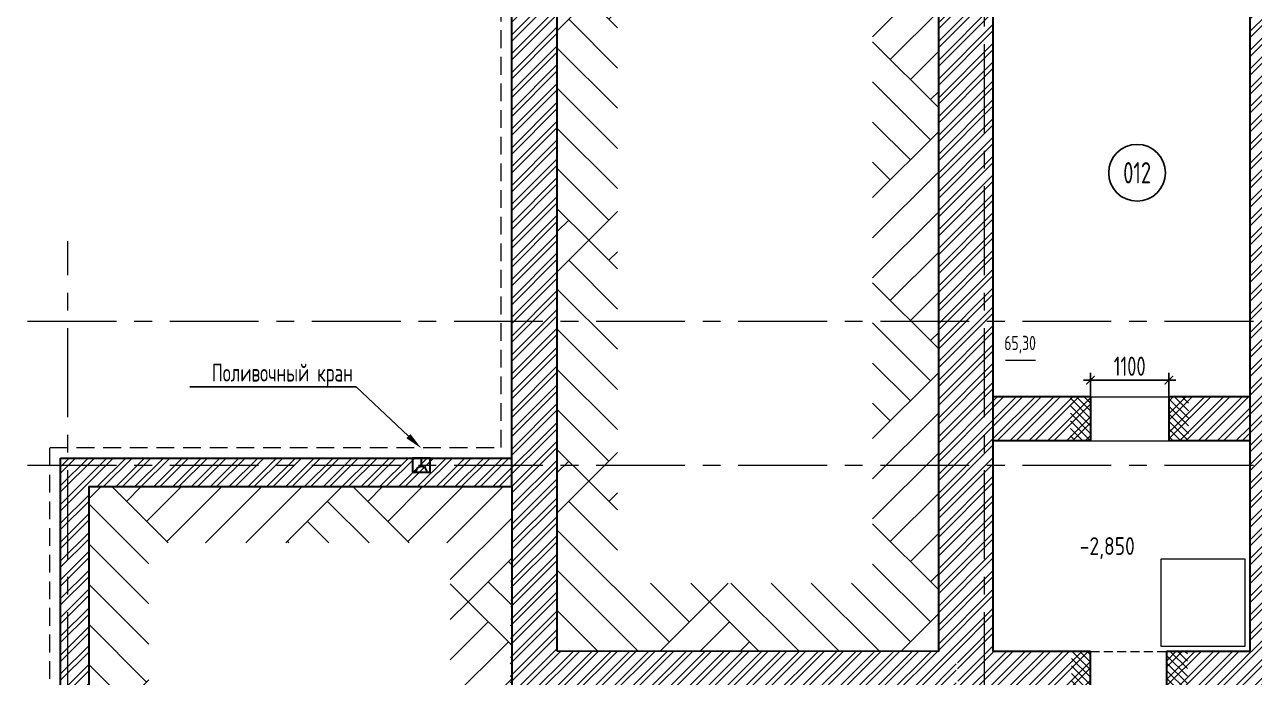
# Model space of a CAD drawing. Header units: millimetres. Extents: x -8689834 to 9419935, y 0 to 233063.
# Drawn here: x -347349 to -330042, y 61728 to 70921 of the extents above; entities that cross this region are included whole.
import ezdxf
from ezdxf import colors
from ezdxf.entities.mleader import LeaderData, LeaderLine
from ezdxf.enums import TextEntityAlignment as Align
from ezdxf.math import Vec2, Vec3

# ---------------------------------------------------------------- set-up
doc = ezdxf.new("R2010")
doc.units = ezdxf.units.MM
doc.header["$MEASUREMENT"] = 0
doc.linetypes.add('CENTER', pattern=[2, 1.25, -0.25, 0.25, -0.25])
doc.linetypes.add('TRATTEGGIATA', pattern=[0.75, 0.5, -0.25])
doc.layers.get('0').update_dxf_attribs({"color": 250, "lineweight": 9})
for name, color, linetype, lineweight in [('1 этаж тонкие линии!', 250, 'Continuous', 0), ('_0', 250, 'Continuous', 9), ('АР штриховка стен', 250, 'Continuous', 9), ('АР_Выноски АПР', 7, 'Continuous', 5), ('АР_Маркер экспликации', 239, 'Continuous', 13), ('АР_МосжилНии_Стены', 127, 'Continuous', 30), ('АР_Номер помещения', 1, 'Continuous', 25), ('АР_Оси', 195, 'Continuous', 9), ('АР_Отметки', 250, 'Continuous', 15), ('АР_Перегородки витражные', 152, 'Continuous', 13), ('АР_Помещения_площадь', 19, 'Continuous', 9), ('АР_Штриховка кирпич', 250, 'Continuous', 9), ('Подвал', 250, 'Continuous', 30)]:
    doc.layers.add(name, color=color, linetype=linetype, lineweight=lineweight)
doc.styles.add('ISOCPEUR', font='isocpeur.ttf', dxfattribs={"width": 0.7})
doc.styles.get("Standard").update_dxf_attribs({"font": 'isocpeur.ttf', "width": 0.7})
doc.dimstyles.new('R_100', dxfattribs={"dimtxt": 270, "dimasz": 120, "dimexe": 100, "dimexo": 0, "dimgap": 60, "dimtad": 1, "dimdec": 0, "dimrnd": 5, "dimzin": 0, "dimdsep": 46, "dimtxsty": 'ISOCPEUR', "dimblk": 'ARCHTICK', "dimcen": 0, "dimdle": 100, "dimclrd": 256, "dimclre": 256, "dimclrt": 256, "dimadec": 0, "dimazin": 0, "dimtfac": 2, "dimtdec": 0, "dimtofl": 0, "dimtmove": 1, "dimatfit": 3, "dimfxl": 1, "dimtvp": 3, "dimtolj": 1, "dimtzin": 0, "dimarcsym": 0})

# ---------------------------------------------------------------- blocks, each defined once
blk = doc.blocks.new('*U275')
at = {"layer": 'АР_Номер помещения', "color": 7}
blk.add_circle((-16481, -1596), 400, dxfattribs=at)
at = {"layer": 'АР_Помещения_площадь', "color": 7}
blk.add_line((-17910, -4239), (-18332, -4239), dxfattribs=at)
at = {"color": 7, "style": 'ISOCPEUR', "width": 0.7, "flags": 1}
blk.add_attdef('КАТЕГОРИЯ', (-499, -2092), '', height=250, dxfattribs=at)
at = {"layer": 'АР_Номер помещения', "color": 7, "style": 'ISOCPEUR', "width": 0.7}
blk.add_attdef('НОМЕР_ПОМЕЩЕНИЯ', text='', height=300, dxfattribs=at).set_placement((-16481, -1596), align=Align.MIDDLE_CENTER)
at = {"layer": 'АР_Помещения_площадь', "color": 7, "lineweight": 30, "width": 0.7, "flags": 104}
blk.add_attdef('ИМЯ_ПОМЕЩЕНИЯ', text='', height=100, dxfattribs=at).set_placement((158, 1217), align=Align.MIDDLE_CENTER)
at = {"layer": 'АР_Помещения_площадь', "color": 7, "style": 'ISOCPEUR', "width": 0.7}
blk.add_attdef('ПЛОЩАДЬ_ПОМЕЩЕНИЯ', text='', height=200, dxfattribs=at).set_placement((-17905, -3993), align=Align.MIDDLE_RIGHT)
blk = doc.blocks.new('_DotSmall')
at = {"color": 0, "linetype": 'ByBlock', "const_width": 0.5}
blk.add_lwpolyline([(-0.0625, 0, 1), (0.0625, 0, 1)], format="xyb", close=True, dxfattribs=at)
blk = doc.blocks.new('_ArchTick')
at = {"color": 0, "linetype": 'ByBlock', "const_width": 0.15}
blk.add_lwpolyline([(-0.5, -0.5), (0.5, 0.5)], dxfattribs=at)
blk = doc.blocks.new('*D1696')
at = {"layer": 'АР_Перегородки витражные', "lineweight": -2, "ltscale": 500, "transparency": 16777216}
for p, q in [((-332348, 65679), (-332348, 66015)), ((-331246, 65679), (-331246, 66015)), ((-332448, 65915), (-331146, 65915))]:
    blk.add_line(p, q, dxfattribs=at)
at = {"layer": 'АР_Перегородки витражные', "lineweight": -2, "ltscale": 500, "transparency": 16777216, "xscale": 120, "yscale": 120, "zscale": 120, "rotation": 180}
blk.add_blockref('_ArchTick', (-332348, 65915), dxfattribs=at)
at = {"layer": 'АР_Перегородки витражные', "lineweight": -2, "ltscale": 500, "transparency": 16777216, "xscale": 120, "yscale": 120, "zscale": 120}
blk.add_blockref('_ArchTick', (-331246, 65915), dxfattribs=at)
at = {"layer": 'АР_Перегородки витражные', "ltscale": 500, "transparency": 16777216, "insert": (-331797, 66110), "char_height": 270, "attachment_point": 5, "style": 'ISOCPEUR'}
blk.add_mtext('\\A1;1100', dxfattribs=at)

msp = doc.modelspace()

# ---------------------------------------------------------------- hatches: boundary and pattern name
at = {"layer": '1 этаж тонкие линии!', "ltscale": 100, "transparency": 33554559}
h = msp.add_hatch(dxfattribs=at)
h.set_pattern_fill('AR-PARQ1', color=256, scale=200, angle=45, style=0)
h.paths.add_polyline_path([(-339005.062, 81057.768), (-335415.132, 81057.768), (-335415.132, 63056), (-339005.062, 63056)], flags=16)
h.paths.add_polyline_path([(-339852.068, 82045.5), (-334484.741, 82050.5), (-334484.741, 62098), (-339852.693, 62093)])
h = msp.add_hatch(dxfattribs=at)
h.set_pattern_fill('AR-PARQ1', color=256, scale=200, angle=45, style=0)
h.paths.add_polyline_path([(-335193.017, 56344.5), (-345603.845, 56344.5), (-345600.579, 63622.353), (-341357.644, 63622.353), (-341357.644, 60525.833), (-335189.751, 60525.833)], flags=16)
h.paths.add_polyline_path([(-334239.751, 55506.5), (-346441.827, 55506.5), (-346441.827, 64415), (-340493.318, 64415), (-340493.318, 61455.682), (-334239.751, 61455.682)])
at = {"layer": 'АР штриховка стен', "ltscale": 100}
h = msp.add_hatch(dxfattribs=at)
h.set_pattern_fill('ANSI31', color=1, scale=600, angle=-90)
h.set_pattern_definition([(315, (-242859.06, 912661.62), (53.0330086, 53.0330086), [])])
h.paths.add_polyline_path([(-331246.452, 65059.343), (-331246.452, 65678.77), (-330970.249, 65678.77), (-330969.751, 65059.597)])
h.paths.add_polyline_path([(-332631.881, 65059.47), (-332631.881, 65679), (-332347.87, 65678.77), (-332347.87, 65059.47)])
h = msp.add_hatch(dxfattribs=at)
h.set_pattern_fill('ANSI31', color=1, scale=600, angle=-90)
h.set_pattern_definition([(315, (-241966.475, 909078.04), (53.0330086, 53.0330086), [])])
h.paths.add_polyline_path([(-331276.843, 61455.363), (-331276.84, 62094.713), (-330985.261, 62094.713), (-330985.264, 61455.363)])
h.paths.add_polyline_path([(-332613.699, 61455.363), (-332613.699, 62094.713), (-332347.87, 62094.713), (-332347.87, 61455.363)])
at = {"layer": 'АР_Штриховка кирпич', "ltscale": 100}
h = msp.add_hatch(dxfattribs=at)
h.set_pattern_fill('ANSI32', color=256, scale=500)
h.paths.add_polyline_path([(-339853.318, 82050.5), (-330106.827, 82051.497), (-330106.828, 80969.207), (-329468.316, 80969.003), (-329468.316, 82685.682), (-329576.827, 82685.682), (-329971.818, 82685.755), (-340493.318, 82685.682), (-340493.318, 64815.685), (-346842.012, 64815.685), (-346842.012, 55105.682), (-333741.706, 55105.68), (-333741.706, 61455.681), (-332347.87, 61455.684), (-332347.87, 62094), (-334239.751, 62094), (-334239.751, 55506.503), (-346441.827, 55506.497), (-346441.082, 64414.997), (-340492.572, 64415.003), (-340517.573, 61455.682), (-334214.005, 61455.682), (-334225.318, 62094.728), (-339853.263, 62094.728), (-339853.372, 64904.622)])
h = msp.add_hatch(dxfattribs=at)
h.set_pattern_fill('ANSI32', color=256, scale=500)
h.paths.add_polyline_path([(-333716.86, 82685.681), (-334136.666, 82685.681), (-334136.666, 62094), (-333716.794, 62094)])
h.paths.add_polyline_path([(-334136.666, 82685.682), (-334484.741, 82685.681), (-334484.741, 62094), (-334136.666, 62094)])
h = msp.add_hatch(dxfattribs=at)
h.set_pattern_fill('ANSI32', color=256, scale=500)
h.paths.add_polyline_path([(-330107.214, 62334.044), (-330107.02, 75293.522), (-329468.123, 75293.478), (-329468.316, 62094), (-330106.827, 62094), (-330106.827, 62334)])
h = msp.add_hatch(dxfattribs=at)
h.set_pattern_fill('ANSI32', color=256, scale=500)
h.paths.add_polyline_path([(-325621.921, 72376.462), (-326262.863, 72376.462), (-326262.176, 70995.682), (-325615.554, 70995.682), (-325615.554, 71514.804), (-325621.234, 71514.804)])
h.paths.add_polyline_path([(-321160.553, 71394.088), (-325615.553, 71394.125), (-325615.554, 70995.682), (-321166.318, 70885.682)])
h.paths.add_polyline_path([(-321166.318, 70885.682), (-325615.554, 70995.682), (-325615.554, 61476.5), (-325615.554, 66645.682), (-299206.827, 66645.682), (-299194.281, 67045.708), (-325615.554, 67045.708), (-325621.827, 70885.682), (-321160.554, 70885.682)])
h.paths.add_polyline_path([(-295715.317, 71393.875), (-314071.817, 71394.028), (-317825.521, 71394.062), (-317828.54, 72245.918), (-318274.066, 72245.918), (-318274.066, 71394.064), (-321160.582, 71394.088), (-321166.318, 70885.682), (-295715.318, 70995.682)])
h.paths.add_polyline_path([(-318274.066, 71394.062), (-317841.818, 71394.062)], flags=16)
h.paths.add_polyline_path([(-295715.318, 70998.997), (-321166.318, 70885.682), (-295715.318, 70891)], flags=17)
h.paths.add_polyline_path([(-327484.708, 61455.682), (-327484.708, 62093.922), (-331276.045, 62093.681), (-331277.641, 61455.363), (-325615.554, 61455.682), (-325615.554, 70995.682), (-326256.7, 70995.682), (-326255.105, 62094), (-326484.708, 62093.985), (-326484.708, 61455.682)])
h = msp.add_hatch(dxfattribs=at)
h.set_pattern_fill('ANSI32', color=256, scale=500)
h.paths.add_polyline_path([(-332347.87, 65678.77), (-333716.827, 65678.77), (-333716.827, 65059.47), (-332347.87, 65059.47)])
h.paths.add_polyline_path([(-330106.827, 65678.77), (-331246.452, 65678.77), (-331246.452, 65059.47), (-330106.827, 65059.47)])

# ---------------------------------------------------------------- linework, layer by layer
at = {"linetype": 'TRATTEGGIATA', "ltscale": 500}
for p, q in [((-340642.01, 64965.687), (-340642.01, 81894.901)), ((-346992.01, 64965.687), (-340642.008, 64965.687)), ((-346992.009, 54955.682), (-346992.01, 64965.687))]:
    msp.add_line(p, q, dxfattribs=at)
at = {"layer": '_0', "ltscale": 100}
msp.add_lwpolyline([(-331357.397, 62168.873), (-330172.27, 62168.873), (-330172.27, 63394.664), (-331357.397, 63394.664)], close=True, dxfattribs=at)
at = {"layer": 'АР_МосжилНии_Стены', "ltscale": 100}
for p, q in [((-340491.811, 64415.003), (-340491.827, 82685.682)), ((-339853.318, 62095.5), (-339853.318, 82050.5)), ((-332347.87, 65678.77), (-333716.827, 65678.77)), ((-332347.87, 65678.77), (-332413.417, 65678.77)), ((-332347.87, 65678.77), (-332347.87, 65059.47)), ((-330106.827, 65678.77), (-331246.452, 65678.77)), ((-331246.452, 65678.77), (-331246.452, 65059.47)), ((-332350.167, 65059.47), (-333716.827, 65059.47)), ((-332347.87, 65059.47), (-332413.414, 65059.47)), ((-330106.827, 65059.47), (-331246.452, 65059.47)), ((-346842.009, 55105.682), (-346842.01, 64815.687)), ((-346842.01, 64815.687), (-340491.827, 64815.682)), ((-334484.741, 62094), (-339853.318, 62095.5)), ((-332347.87, 61455.363), (-332347.87, 62093.681)), ((-331276.843, 62093.681), (-331276.843, 61455.363))]:
    msp.add_line(p, q, dxfattribs=at)
for points in [[(-334484.741, 62094), (-334484.741, 82685.682)], [(-333716.827, 62094), (-333716.827, 62094), (-333716.827, 82051.5)], [(-330106.827, 75293.5), (-330106.827, 62099.438)], [(-332347.87, 62093.681), (-333716.827, 62094)], [(-330106.827, 62094), (-331276.843, 62093.681)]]:
    msp.add_lwpolyline(points, dxfattribs=at)
for points in [[(-341890.827, 64616.129), (-341640.504, 64616.129), (-341640.504, 64815.683), (-341890.827, 64815.683)], [(-334239.751, 55506.503), (-346441.827, 55506.497), (-346441.827, 64414.997), (-340491.827, 64415.003), (-340491.827, 61455.682), (-334239.751, 61455.682)]]:
    msp.add_lwpolyline(points, close=True, dxfattribs=at)
at = {"layer": 'АР_Оси', "linetype": 'CENTER', "ltscale": 1000}
for p, q in [((-340492.01, 53394.411), (-340492.01, 87278.342)), ((-333842.01, 53394.411), (-333842.01, 82776.945)), ((-346742.01, 53394.411), (-346742.01, 67872.534)), ((-359305.765, 66745.682), (-275708.6, 66745.682)), ((-359305.765, 64715.682), (-275708.6, 64715.682))]:
    msp.add_line(p, q, dxfattribs=at)
at = {"layer": 'Подвал', "lineweight": 13, "ltscale": 250}
for p, q in [((-332347.87, 65678.77), (-331246.452, 65678.77)), ((-332347.87, 65059.47), (-331246.452, 65059.47))]:
    msp.add_line(p, q, dxfattribs=at)
at = {"layer": 'Подвал', "ltscale": 100}
msp.add_line((-341765.665, 64696.859), (-341765.665, 64815.683), dxfattribs=at)
at = {"layer": 'Подвал', "linetype": 'TRATTEGGIATA', "lineweight": 13, "ltscale": 250}
msp.add_line((-332347.87, 62094.577), (-331277.87, 62094.577), dxfattribs=at)
at = {"layer": 'Подвал', "ltscale": 100}
msp.add_arc((-341765.665, 64616.129), 80.73, 0, 180, dxfattribs=at)

# ---------------------------------------------------------------- block references
at = {"layer": 'АР_Маркер экспликации', "color": 7}
ref = msp.add_blockref('*U275', (-315211.792, 70430.217), dxfattribs=at)
ref.add_attrib('НОМЕР_ПОМЕЩЕНИЯ', '012', dxfattribs={"layer": 'АР_Номер помещения', "color": 7, "height": 300, "style": 'ISOCPEUR', "width": 0.7}).set_placement((-331692.373, 68834.5), align=Align.MIDDLE_CENTER)
ref.add_attrib('ПЛОЩАДЬ_ПОМЕЩЕНИЯ', '65,30', dxfattribs={"layer": 'АР_Помещения_площадь', "color": 7, "height": 200, "style": 'ISOCPEUR', "width": 0.7}).set_placement((-333116.614, 66437.506), align=Align.MIDDLE_RIGHT)

# ---------------------------------------------------------------- dimensions: what is measured, and where the dimension line sits
at = {"layer": 'АР_Перегородки витражные', "ltscale": 500}
dim = msp.add_linear_dim(base=(-331246.452, 65915), p1=(-332347.87, 65678.77), p2=(-331246.452, 65678.77), dimstyle='R_100', override={"dimpost": '\\X'}, dxfattribs=at)
dim.commit()
dim.dimension.update_dxf_attribs({"geometry": '*D1696', "text_midpoint": (-331797.161, 66110)})

# ---------------------------------------------------------------- leaders
at = {"layer": 'АР_Выноски АПР'}
ml = msp.add_multileader_mtext('Standard', dxfattribs=at)
ml.set_content('\\A1;Поливочный кран', color=256, style='ISOCPEUR')
ml.set_leader_properties()
ml.build(insert=Vec2(0, 0))
ml.multileader.update_dxf_attribs({"text_left_attachment_type": 6, "text_right_attachment_type": 6, "dogleg_length": 100, "arrow_head_size": 250})
ctx = ml.context
ctx.base_point, ctx.char_height, ctx.arrow_head_size, ctx.landing_gap_size, ctx.plane_origin = Vec3(-344739, 65819), 250, 250, 25, Vec3(-363860.813, 65074.089)
ctx.left_attachment, ctx.right_attachment = 6, 6
notes = []
notes.append((ctx, [(0, (1, 1, 0), (-342681, 65819), (-1, 0), 170.5, [(1, [(-341765.665, 64953.722)], 0, [])])]))
ctx.mtext.insert, ctx.mtext.width, ctx.mtext.flow_direction = Vec3(-344714, 66144), 6210.48741, 5
at = {"layer": 'АР_Отметки'}
ml = msp.add_multileader_mtext('Standard', dxfattribs=at)
ml.set_content('{\\W0.8;-2,430}', color=256, style='ISOCPEUR')
ml.set_leader_properties(color=256, linetype='Continuous', lineweight=-1)
ml.set_arrow_properties(name='DOTSMALL')
ml.build(insert=Vec2(0, 0))
ml.multileader.update_dxf_attribs({"has_text_frame": 1, "text_left_attachment_type": 4, "text_right_attachment_type": 4, "dogleg_length": 100, "arrow_head_size": 180})
ctx = ml.context
ctx.base_point, ctx.char_height, ctx.arrow_head_size, ctx.landing_gap_size, ctx.plane_origin = Vec3(-336711.886, 117132.656), 250, 180, 50, Vec3(-335659.193, 115477.482)
ctx.left_attachment, ctx.right_attachment = 4, 4
notes.append((ctx, [(0, (0, 0, 0), (0, 0), (1, 0), 1, [])]))
ctx.mtext.insert, ctx.mtext.width, ctx.mtext.line_spacing_style, ctx.mtext.flow_direction = Vec3(-336661.886, 117465.989), 852.69703, 2, 5
ml = msp.add_multileader_mtext('Standard', dxfattribs=at)
ml.set_content('{\\W0.8;-2,730}', color=256, style='ISOCPEUR')
ml.set_leader_properties(color=256, linetype='Continuous', lineweight=-1)
ml.set_arrow_properties(name='DOTSMALL')
ml.build(insert=Vec2(0, 0))
ml.multileader.update_dxf_attribs({"has_text_frame": 1, "text_left_attachment_type": 4, "text_right_attachment_type": 4, "dogleg_length": 100, "arrow_head_size": 180})
ctx = ml.context
ctx.base_point, ctx.char_height, ctx.arrow_head_size, ctx.landing_gap_size, ctx.plane_origin = Vec3(-346371.356, 101933.6), 250, 180, 50, Vec3(-346327.75, 100655.48)
ctx.left_attachment, ctx.right_attachment = 4, 4
notes.append((ctx, [(0, (0, 0, 0), (0, 0), (1, 0), 1, [])]))
ctx.mtext.insert, ctx.mtext.width, ctx.mtext.defined_height, ctx.mtext.line_spacing_style, ctx.mtext.flow_direction = Vec3(-346321.356, 102266.933), 769.98896, 343.888, 2, 5
ml = msp.add_multileader_mtext('Standard', dxfattribs=at)
ml.set_content('{\\W0.8;-2,730}', color=256, style='ISOCPEUR')
ml.set_leader_properties(color=256, linetype='Continuous', lineweight=-1)
ml.set_arrow_properties(name='DOTSMALL')
ml.build(insert=Vec2(0, 0))
ml.multileader.update_dxf_attribs({"has_text_frame": 1, "text_left_attachment_type": 4, "text_right_attachment_type": 4, "dogleg_length": 100, "arrow_head_size": 180})
ctx = ml.context
ctx.base_point, ctx.char_height, ctx.arrow_head_size, ctx.landing_gap_size, ctx.plane_origin = Vec3(-343122.46, 91149.378), 250, 180, 50, Vec3(-347780.969, 87297.071)
ctx.left_attachment, ctx.right_attachment = 4, 4
notes.append((ctx, [(0, (0, 0, 0), (0, 0), (1, 0), 1, [])]))
ctx.mtext.insert, ctx.mtext.width, ctx.mtext.defined_height, ctx.mtext.line_spacing_style, ctx.mtext.flow_direction = Vec3(-343072.46, 91482.712), 769.98896, 343.888, 2, 5
ml = msp.add_multileader_mtext('Standard', dxfattribs=at)
ml.set_content('{\\W0.8;-2,430}', color=256, style='ISOCPEUR')
ml.set_leader_properties(color=256, linetype='Continuous', lineweight=-1)
ml.set_arrow_properties(name='DOTSMALL')
ml.build(insert=Vec2(0, 0))
ml.multileader.update_dxf_attribs({"has_text_frame": 1, "text_left_attachment_type": 4, "text_right_attachment_type": 4, "dogleg_length": 100, "arrow_head_size": 180})
ctx = ml.context
ctx.base_point, ctx.char_height, ctx.arrow_head_size, ctx.landing_gap_size, ctx.plane_origin = Vec3(-334177.775, 87942.722), 250, 180, 50, Vec3(-333125.082, 86287.549)
ctx.left_attachment, ctx.right_attachment = 4, 4
notes.append((ctx, [(0, (0, 0, 0), (0, 0), (1, 0), 1, [])]))
ctx.mtext.insert, ctx.mtext.width, ctx.mtext.line_spacing_style, ctx.mtext.flow_direction = Vec3(-334127.775, 88276.056), 852.69703, 2, 5
ml = msp.add_multileader_mtext('Standard', dxfattribs=at)
ml.set_content('{\\W0.8;-2,850}', color=256, style='ISOCPEUR')
ml.set_leader_properties(color=256, linetype='Continuous', lineweight=-1)
ml.set_arrow_properties(name='DOTSMALL')
ml.build(insert=Vec2(0, 0))
ml.multileader.update_dxf_attribs({"has_text_frame": 1, "text_left_attachment_type": 4, "text_right_attachment_type": 4, "dogleg_length": 100, "arrow_head_size": 180})
ctx = ml.context
ctx.base_point, ctx.char_height, ctx.arrow_head_size, ctx.landing_gap_size, ctx.plane_origin = Vec3(-332549.724, 63369.665), 250, 180, 50, Vec3(-332631.118, 62435.434)
ctx.left_attachment, ctx.right_attachment = 4, 4
notes.append((ctx, [(0, (0, 0, 0), (0, 0), (1, 0), 1, [])]))
ctx.mtext.insert, ctx.mtext.width, ctx.mtext.defined_height, ctx.mtext.line_spacing_style, ctx.mtext.flow_direction = Vec3(-332499.724, 63702.998), 769.98896, 343.888, 2, 5
for ctx, leaders in notes:
    for number, flags, end, landing, length, lines in leaders:
        leader = LeaderData()
        leader.index, (leader.has_last_leader_line, leader.has_dogleg_vector, leader.attachment_direction) = number, flags
        leader.last_leader_point, leader.dogleg_vector, leader.dogleg_length = Vec3(end), Vec3(landing), length
        for number, points, colour, breaks in lines:
            line = LeaderLine()
            line.index, line.vertices, line.color, line.breaks = number, Vec3.list(points), colors.encode_raw_color(colour), breaks
            leader.lines.append(line)
        ctx.leaders.append(leader)

doc.saveas('drawing.dxf')
